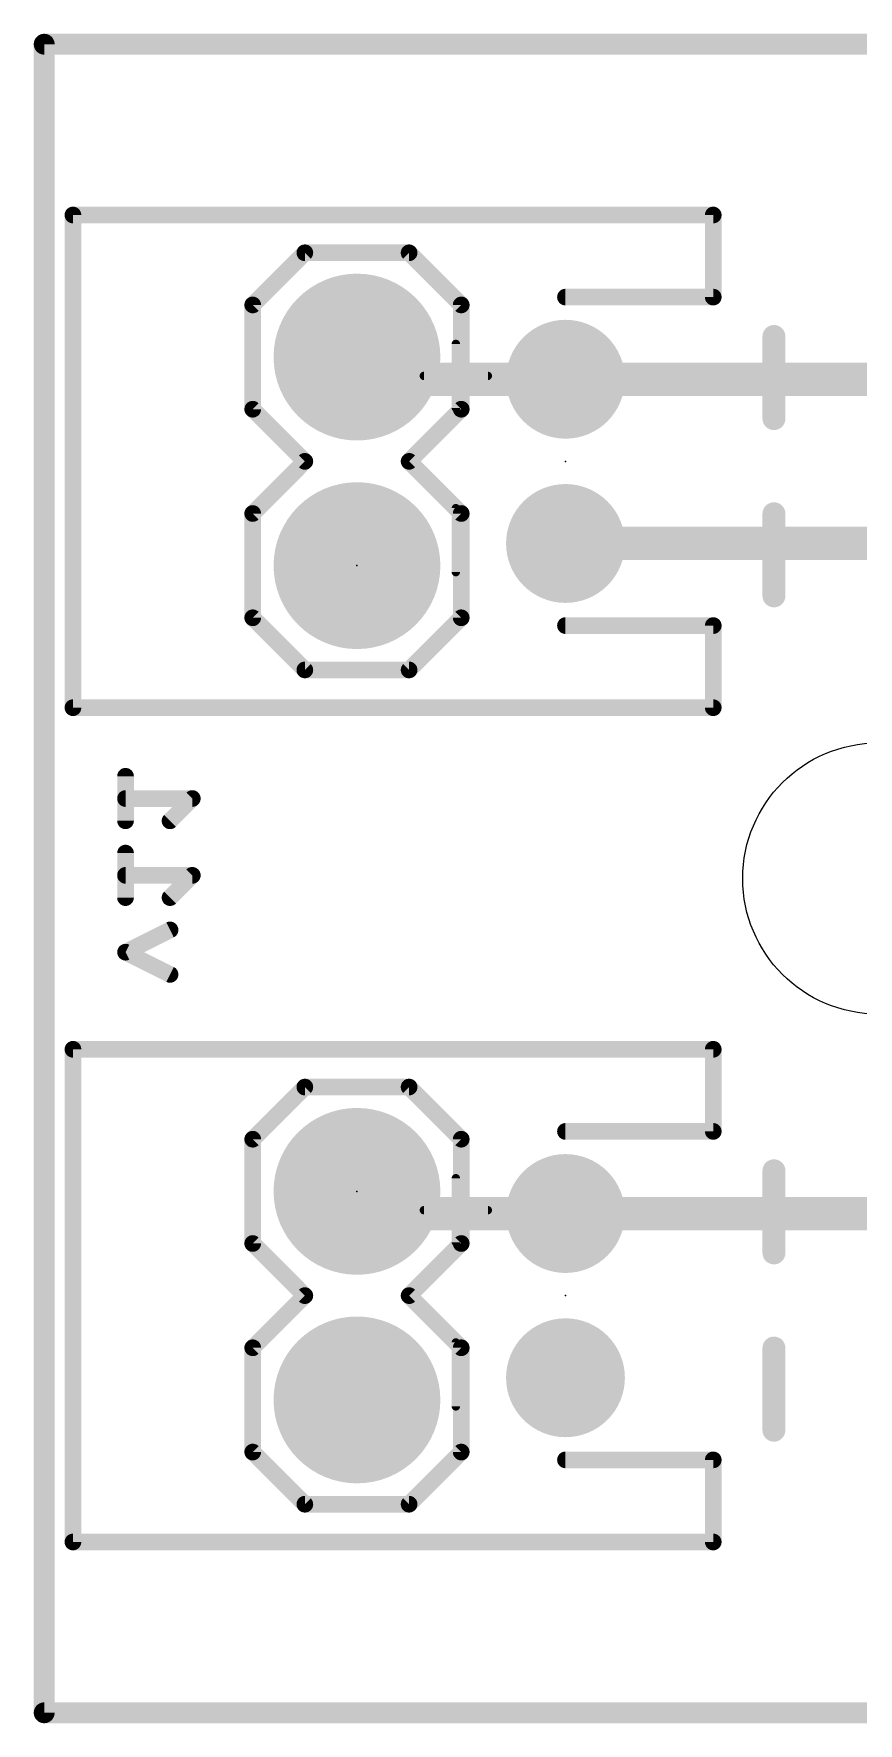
# Model space of a CAD drawing. Extents: x -0.1 to 38.2, y -26.7 to 20.4.
# Drawn here: x -0.13 to 9.92, y -0.13 to 20.45 of the extents above; entities that cross this region are included whole.
import ezdxf

# ---------------------------------------------------------------- set-up
doc = ezdxf.new("R2010")
doc.units = 0
for name, color, linetype in [('1', 12, 'CONTINUOUS'), ('16', 132, 'CONTINUOUS'), ('17', 110, 'CONTINUOUS'), ('20', 53, 'CONTINUOUS'), ('21', 41, 'CONTINUOUS'), ('23', 53, 'CONTINUOUS'), ('51', 53, 'CONTINUOUS')]:
    doc.layers.add(name, color=color, linetype=linetype)

# ---------------------------------------------------------------- blocks, each defined once
blk = doc.blocks.new('ROUNDP')
at = {"const_width": 0.5}
blk.add_lwpolyline([(0, -0.25, 1), (0, 0.25, 1), (0, -0.25)], format="xyb", dxfattribs=at)
blk = doc.blocks.new('RECT')
blk.add_solid([(-0.5, -0.5), (0.5, -0.5), (-0.5, 0.5), (0.5, 0.5)])

msp = doc.modelspace()

# ---------------------------------------------------------------- linework, layer by layer
at = {"layer": '1'}
for points, const_width in [([(0, 20.32), (38.1, 20.32)], 0.254), ([(0, 0), (0, 20.32)], 0.254), ([(4.08, 16.24), (3.81, 16.51)], 0.4064), ([(6.35, 16.24), (4.08, 16.24)], 0.4064), ([(14.24, 16.24), (6.35, 16.24)], 0.4064), ([(3.81, 6.35), (4.08, 6.08)], 0.4064), ([(4.08, 6.08), (6.35, 6.08)], 0.4064), ([(6.35, 6.08), (12.43, 6.08)], 0.4064), ([(38.1, 0), (0, 0)], 0.254)]:
    msp.add_lwpolyline(points, dxfattribs=dict(at, const_width=const_width))
for points, const_width in [([(0, 20.3835, 1), (0, 20.2565)], 0.127), ([(0.0635, 20.32, 1), (-0.0635, 20.32)], 0.127), ([(3.8818, 16.5818, 1), (3.7382, 16.4382)], 0.2032), ([(4.08, 16.3416, 1), (4.08, 16.1384)], 0.2032), ([(4.0082, 16.1682, 1), (4.1518, 16.3118)], 0.2032), ([(6.35, 16.3416, 1), (6.35, 16.1384)], 0.2032), ([(6.35, 16.1384, 1), (6.35, 16.3416)], 0.2032), ([(3.8818, 6.4218, 1), (3.7382, 6.2782)], 0.2032), ([(4.08, 6.1816, 1), (4.08, 5.9784)], 0.2032), ([(4.0082, 6.0082, 1), (4.1518, 6.1518)], 0.2032), ([(6.35, 6.1816, 1), (6.35, 5.9784)], 0.2032), ([(6.35, 5.9784, 1), (6.35, 6.1816)], 0.2032), ([(0, 0.0635, 1), (0, -0.0635)], 0.127), ([(-0.0635, 0, 1), (0.0635, 0)], 0.127)]:
    msp.add_lwpolyline(points, format="xyb", dxfattribs=dict(at, const_width=const_width))
at = {"layer": '16'}
for points, const_width in [([(0, 0), (0, 20.32)], 0.254), ([(0, 20.32), (38.1, 20.32)], 0.254), ([(6.35, 14.24), (12.97, 14.24)], 0.4064), ([(0.9906, 10.8626), (0.9906, 11.405)], 0.2032), ([(1.8041, 11.1338), (0.9906, 11.1338)], 0.2032), ([(1.5329, 10.8626), (1.8041, 11.1338)], 0.2032), ([(0.9906, 9.9271), (0.9906, 10.4694)], 0.2032), ([(1.8041, 10.1983), (0.9906, 10.1983)], 0.2032), ([(1.5329, 9.9271), (1.8041, 10.1983)], 0.2032), ([(0.9906, 9.2628), (1.5329, 9.5339)], 0.2032), ([(1.5329, 8.9916), (0.9906, 9.2628)], 0.2032), ([(38.1, 0), (0, 0)], 0.254)]:
    msp.add_lwpolyline(points, dxfattribs=dict(at, const_width=const_width))
for points, const_width in [([(0.0635, 20.32, 1), (-0.0635, 20.32)], 0.127), ([(0, 20.3835, 1), (0, 20.2565)], 0.127), ([(6.35, 14.3416, 1), (6.35, 14.1384)], 0.2032), ([(1.0414, 11.405, 1), (0.9398, 11.405)], 0.1016), ([(0.9906, 11.1846, 1), (0.9906, 11.083)], 0.1016), ([(1.84, 11.0979, 1), (1.7682, 11.1697)], 0.1016), ([(1.8041, 11.083, 1), (1.8041, 11.1846)], 0.1016), ([(0.9398, 10.8626, 1), (1.0414, 10.8626)], 0.1016), ([(1.497, 10.8986, 1), (1.5688, 10.8267)], 0.1016), ([(1.0414, 10.4694, 1), (0.9398, 10.4694)], 0.1016), ([(0.9906, 10.2491, 1), (0.9906, 10.1475)], 0.1016), ([(1.84, 10.1624, 1), (1.7682, 10.2342)], 0.1016), ([(1.8041, 10.1475, 1), (1.8041, 10.2491)], 0.1016), ([(0.9398, 9.9271, 1), (1.0414, 9.9271)], 0.1016), ([(1.497, 9.963, 1), (1.5688, 9.8912)], 0.1016), ([(1.5556, 9.4885, 1), (1.5102, 9.5794)], 0.1016), ([(1.0133, 9.3082, 1), (0.9679, 9.2173)], 0.1016), ([(0.9679, 9.3082, 1), (1.0133, 9.2173)], 0.1016), ([(1.5102, 8.9462, 1), (1.5556, 9.037)], 0.1016), ([(0, 0.0635, 1), (0, -0.0635)], 0.127), ([(-0.0635, 0, 1), (0.0635, 0)], 0.127)]:
    msp.add_lwpolyline(points, format="xyb", dxfattribs=dict(at, const_width=const_width))
at = {"layer": '20', "const_width": 0.2032}
for points in [[(38.1, 20.32), (0, 20.32)], [(0, 20.32), (0, 0)], [(0, 0), (38.1, 0)]]:
    msp.add_lwpolyline(points, dxfattribs=at)
at = {"layer": '20', "const_width": 0.1016}
for points in [[(0, 20.3708, 1), (0, 20.2692)], [(0.0508, 20.32, 1), (-0.0508, 20.32)], [(0, 0.0508, 1), (0, -0.0508)], [(-0.0508, 0, 1), (0.0508, 0)]]:
    msp.add_lwpolyline(points, format="xyb", dxfattribs=at)
at = {"layer": '20'}
msp.add_circle((10.16, 10.16), 1.651, dxfattribs=at)
at = {"layer": '21'}
for points, const_width in [([(0.35, 12.24), (0.35, 18.24)], 0.2032), ([(0.35, 18.24), (8.15, 18.24)], 0.2032), ([(8.15, 18.24), (8.15, 17.24)], 0.2032), ([(2.54, 17.145), (3.175, 17.78)], 0.2032), ([(3.175, 17.78), (4.445, 17.78)], 0.2032), ([(4.445, 17.78), (5.08, 17.145)], 0.2032), ([(8.15, 17.24), (6.35, 17.24)], 0.2032), ([(2.54, 15.875), (2.54, 17.145)], 0.2032), ([(5.08, 17.145), (5.08, 15.875)], 0.2032), ([(8.8894, 15.7607), (8.8894, 16.7606)], 0.2794), ([(8.3894, 16.2607), (9.3893, 16.2607)], 0.2794), ([(3.175, 15.24), (2.54, 15.875)], 0.2032), ([(5.08, 15.875), (4.445, 15.24)], 0.2032), ([(2.54, 14.605), (3.175, 15.24)], 0.2032), ([(4.445, 15.24), (5.08, 14.605)], 0.2032), ([(2.54, 13.335), (2.54, 14.605)], 0.2032), ([(5.08, 14.605), (5.08, 13.335)], 0.2032), ([(8.8894, 13.6017), (8.8894, 14.6016)], 0.2794), ([(2.54, 13.335), (3.175, 12.7)], 0.2032), ([(4.445, 12.7), (5.08, 13.335)], 0.2032), ([(6.35, 13.24), (8.15, 13.24)], 0.2032), ([(8.15, 13.24), (8.15, 12.24)], 0.2032), ([(3.175, 12.7), (4.445, 12.7)], 0.2032), ([(8.15, 12.24), (0.35, 12.24)], 0.2032), ([(0.35, 2.08), (0.35, 8.08)], 0.2032), ([(0.35, 8.08), (8.15, 8.08)], 0.2032), ([(8.15, 8.08), (8.15, 7.08)], 0.2032), ([(3.175, 7.62), (2.54, 6.985)], 0.2032), ([(4.445, 7.62), (3.175, 7.62)], 0.2032), ([(5.08, 6.985), (4.445, 7.62)], 0.2032), ([(2.54, 5.715), (2.54, 6.985)], 0.2032), ([(5.08, 6.985), (5.08, 5.715)], 0.2032), ([(8.15, 7.08), (6.35, 7.08)], 0.2032), ([(8.8894, 5.6007), (8.8894, 6.6006)], 0.2794), ([(8.3894, 6.1007), (9.3893, 6.1007)], 0.2794), ([(3.175, 5.08), (2.54, 5.715)], 0.2032), ([(5.08, 5.715), (4.445, 5.08)], 0.2032), ([(2.54, 4.445), (3.175, 5.08)], 0.2032), ([(4.445, 5.08), (5.08, 4.445)], 0.2032), ([(2.54, 3.175), (2.54, 4.445)], 0.2032), ([(5.08, 4.445), (5.08, 3.175)], 0.2032), ([(8.8894, 3.4417), (8.8894, 4.4416)], 0.2794), ([(3.175, 2.54), (2.54, 3.175)], 0.2032), ([(5.08, 3.175), (4.445, 2.54)], 0.2032), ([(6.35, 3.08), (8.15, 3.08)], 0.2032), ([(8.15, 3.08), (8.15, 2.08)], 0.2032), ([(4.445, 2.54), (3.175, 2.54)], 0.2032), ([(8.15, 2.08), (0.35, 2.08)], 0.2032)]:
    msp.add_lwpolyline(points, dxfattribs=dict(at, const_width=const_width))
for points, const_width in [([(0.4008, 18.24, 1), (0.2992, 18.24)], 0.1016), ([(0.35, 18.2908, 1), (0.35, 18.1892)], 0.1016), ([(8.2008, 18.24, 1), (8.0992, 18.24)], 0.1016), ([(8.15, 18.1892, 1), (8.15, 18.2908)], 0.1016), ([(3.175, 17.8308, 1), (3.175, 17.7292)], 0.1016), ([(3.2109, 17.7441, 1), (3.1391, 17.8159)], 0.1016), ([(4.4809, 17.8159, 1), (4.4091, 17.7441)], 0.1016), ([(4.445, 17.7292, 1), (4.445, 17.8308)], 0.1016), ([(6.35, 17.2908, 1), (6.35, 17.1892)], 0.1016), ([(8.0992, 17.24, 1), (8.2008, 17.24)], 0.1016), ([(8.15, 17.1892, 1), (8.15, 17.2908)], 0.1016), ([(2.5908, 17.145, 1), (2.4892, 17.145)], 0.1016), ([(2.5041, 17.1809, 1), (2.5759, 17.1091)], 0.1016), ([(5.1308, 17.145, 1), (5.0292, 17.145)], 0.1016), ([(5.0441, 17.1091, 1), (5.1159, 17.1809)], 0.1016), ([(8.9592, 16.7606, 1), (8.8195, 16.7606)], 0.1397), ([(8.3894, 16.3305, 1), (8.3894, 16.1908)], 0.1397), ([(9.3893, 16.1908, 1), (9.3893, 16.3305)], 0.1397), ([(2.5759, 15.9109, 1), (2.5041, 15.8391)], 0.1016), ([(2.4892, 15.875, 1), (2.5908, 15.875)], 0.1016), ([(5.0292, 15.875, 1), (5.1308, 15.875)], 0.1016), ([(5.1159, 15.8391, 1), (5.0441, 15.9109)], 0.1016), ([(8.8195, 15.7607, 1), (8.9592, 15.7607)], 0.1397), ([(3.2109, 15.2041, 1), (3.1391, 15.2759)], 0.1016), ([(3.1391, 15.2041, 1), (3.2109, 15.2759)], 0.1016), ([(4.4809, 15.2759, 1), (4.4091, 15.2041)], 0.1016), ([(4.4091, 15.2759, 1), (4.4809, 15.2041)], 0.1016), ([(2.5908, 14.605, 1), (2.4892, 14.605)], 0.1016), ([(2.5041, 14.6409, 1), (2.5759, 14.5691)], 0.1016), ([(5.1308, 14.605, 1), (5.0292, 14.605)], 0.1016), ([(5.0441, 14.5691, 1), (5.1159, 14.6409)], 0.1016), ([(8.9592, 14.6016, 1), (8.8195, 14.6016)], 0.1397), ([(8.8195, 13.6017, 1), (8.9592, 13.6017)], 0.1397), ([(2.5759, 13.3709, 1), (2.5041, 13.2991)], 0.1016), ([(2.4892, 13.335, 1), (2.5908, 13.335)], 0.1016), ([(5.0292, 13.335, 1), (5.1308, 13.335)], 0.1016), ([(5.1159, 13.2991, 1), (5.0441, 13.3709)], 0.1016), ([(6.35, 13.2908, 1), (6.35, 13.1892)], 0.1016), ([(8.2008, 13.24, 1), (8.0992, 13.24)], 0.1016), ([(8.15, 13.1892, 1), (8.15, 13.2908)], 0.1016), ([(3.175, 12.7508, 1), (3.175, 12.6492)], 0.1016), ([(3.1391, 12.6641, 1), (3.2109, 12.7359)], 0.1016), ([(4.4091, 12.7359, 1), (4.4809, 12.6641)], 0.1016), ([(4.445, 12.6492, 1), (4.445, 12.7508)], 0.1016), ([(0.35, 12.2908, 1), (0.35, 12.1892)], 0.1016), ([(0.2992, 12.24, 1), (0.4008, 12.24)], 0.1016), ([(8.0992, 12.24, 1), (8.2008, 12.24)], 0.1016), ([(8.15, 12.1892, 1), (8.15, 12.2908)], 0.1016), ([(0.4008, 8.08, 1), (0.2992, 8.08)], 0.1016), ([(0.35, 8.1308, 1), (0.35, 8.0292)], 0.1016), ([(8.2008, 8.08, 1), (8.0992, 8.08)], 0.1016), ([(8.15, 8.0292, 1), (8.15, 8.1308)], 0.1016), ([(3.175, 7.6708, 1), (3.175, 7.5692)], 0.1016), ([(3.2109, 7.5841, 1), (3.1391, 7.6559)], 0.1016), ([(4.4809, 7.6559, 1), (4.4091, 7.5841)], 0.1016), ([(4.445, 7.5692, 1), (4.445, 7.6708)], 0.1016), ([(2.5908, 6.985, 1), (2.4892, 6.985)], 0.1016), ([(2.5041, 7.0209, 1), (2.5759, 6.9491)], 0.1016), ([(5.1308, 6.985, 1), (5.0292, 6.985)], 0.1016), ([(5.0441, 6.9491, 1), (5.1159, 7.0209)], 0.1016), ([(6.35, 7.1308, 1), (6.35, 7.0292)], 0.1016), ([(8.0992, 7.08, 1), (8.2008, 7.08)], 0.1016), ([(8.15, 7.0292, 1), (8.15, 7.1308)], 0.1016), ([(8.9592, 6.6006, 1), (8.8195, 6.6006)], 0.1397), ([(8.3894, 6.1705, 1), (8.3894, 6.0308)], 0.1397), ([(9.3893, 6.0308, 1), (9.3893, 6.1705)], 0.1397), ([(2.5759, 5.7509, 1), (2.5041, 5.6791)], 0.1016), ([(2.4892, 5.715, 1), (2.5908, 5.715)], 0.1016), ([(5.0292, 5.715, 1), (5.1308, 5.715)], 0.1016), ([(5.1159, 5.6791, 1), (5.0441, 5.7509)], 0.1016), ([(8.8195, 5.6007, 1), (8.9592, 5.6007)], 0.1397), ([(3.2109, 5.0441, 1), (3.1391, 5.1159)], 0.1016), ([(3.1391, 5.0441, 1), (3.2109, 5.1159)], 0.1016), ([(4.4809, 5.1159, 1), (4.4091, 5.0441)], 0.1016), ([(4.4091, 5.1159, 1), (4.4809, 5.0441)], 0.1016), ([(2.5908, 4.445, 1), (2.4892, 4.445)], 0.1016), ([(2.5041, 4.4809, 1), (2.5759, 4.4091)], 0.1016), ([(5.1308, 4.445, 1), (5.0292, 4.445)], 0.1016), ([(5.0441, 4.4091, 1), (5.1159, 4.4809)], 0.1016), ([(8.9592, 4.4416, 1), (8.8195, 4.4416)], 0.1397), ([(8.8195, 3.4417, 1), (8.9592, 3.4417)], 0.1397), ([(2.5759, 3.2109, 1), (2.5041, 3.1391)], 0.1016), ([(2.4892, 3.175, 1), (2.5908, 3.175)], 0.1016), ([(5.0292, 3.175, 1), (5.1308, 3.175)], 0.1016), ([(5.1159, 3.1391, 1), (5.0441, 3.2109)], 0.1016), ([(6.35, 3.1308, 1), (6.35, 3.0292)], 0.1016), ([(8.2008, 3.08, 1), (8.0992, 3.08)], 0.1016), ([(8.15, 3.0292, 1), (8.15, 3.1308)], 0.1016), ([(3.175, 2.5908, 1), (3.175, 2.4892)], 0.1016), ([(3.1391, 2.5041, 1), (3.2109, 2.5759)], 0.1016), ([(4.4091, 2.5759, 1), (4.4809, 2.5041)], 0.1016), ([(4.445, 2.4892, 1), (4.445, 2.5908)], 0.1016), ([(0.35, 2.1308, 1), (0.35, 2.0292)], 0.1016), ([(0.2992, 2.08, 1), (0.4008, 2.08)], 0.1016), ([(8.0992, 2.08, 1), (8.2008, 2.08)], 0.1016), ([(8.15, 2.0292, 1), (8.15, 2.1308)], 0.1016)]:
    msp.add_lwpolyline(points, format="xyb", dxfattribs=dict(at, const_width=const_width))
at = {"layer": '23'}
for p in [(6.35, 15.24), (3.81, 13.97), (3.81, 6.35), (6.35, 5.08)]:
    msp.add_point(p, dxfattribs=at)
at = {"layer": '51', "const_width": 0.1016}
for points in [[(5.0145, 15.8908), (5.0145, 16.6704)], [(4.6247, 16.2806), (5.4043, 16.2806)], [(5.0145, 13.8908), (5.0145, 14.6704)], [(5.0145, 5.7308), (5.0145, 6.5104)], [(4.6247, 6.1206), (5.4043, 6.1206)], [(5.0145, 3.7308), (5.0145, 4.5104)]]:
    msp.add_lwpolyline(points, dxfattribs=at)
at = {"layer": '51', "const_width": 0.0508}
for points in [[(5.0399, 16.6704, 1), (4.9891, 16.6704)], [(4.6247, 16.306, 1), (4.6247, 16.2552)], [(5.4043, 16.2552, 1), (5.4043, 16.306)], [(4.9891, 15.8908, 1), (5.0399, 15.8908)], [(5.0399, 14.6704, 1), (4.9891, 14.6704)], [(4.9891, 13.8908, 1), (5.0399, 13.8908)], [(5.0399, 6.5104, 1), (4.9891, 6.5104)], [(4.6247, 6.146, 1), (4.6247, 6.0952)], [(5.4043, 6.0952, 1), (5.4043, 6.146)], [(4.9891, 5.7308, 1), (5.0399, 5.7308)], [(5.0399, 4.5104, 1), (4.9891, 4.5104)], [(4.9891, 3.7308, 1), (5.0399, 3.7308)]]:
    msp.add_lwpolyline(points, format="xyb", dxfattribs=at)

# ---------------------------------------------------------------- block references
at = {"layer": '17'}
for p, xscale, yscale, rotation in [((3.81, 16.51), 2.032, 2.032, 180), ((3.81, 16.51), 2.032, 2.032, 180), ((6.35, 16.24), 1.4478, 1.4478, 90), ((6.35, 16.24), 1.4478, 1.4478, 90), ((3.81, 13.97), 2.032, 2.032, 180), ((3.81, 13.97), 2.032, 2.032, 180), ((6.35, 14.24), 1.4478, 1.4478, 90), ((6.35, 14.24), 1.4478, 1.4478, 90), ((6.35, 6.08), 1.4478, 1.4478, 90), ((6.35, 6.08), 1.4478, 1.4478, 90), ((6.35, 4.08), 1.4478, 1.4478, 90), ((6.35, 4.08), 1.4478, 1.4478, 90)]:
    msp.add_blockref('ROUNDP', p, dxfattribs=dict(at, xscale=xscale, yscale=yscale, rotation=rotation))
at = {"layer": '17', "xscale": 2.032, "yscale": 2.032}
for p in [(3.81, 6.35), (3.81, 6.35), (3.81, 3.81), (3.81, 3.81)]:
    msp.add_blockref('ROUNDP', p, dxfattribs=at)
at = {"layer": '51', "xscale": 0.508, "yscale": 0.508}
for p, rotation in [((3.81, 16.51), 90), ((3.81, 13.97), 90), ((3.81, 6.35), 270), ((3.81, 3.81), 270)]:
    msp.add_blockref('RECT', p, dxfattribs=dict(at, rotation=rotation))

doc.saveas('drawing.dxf')
